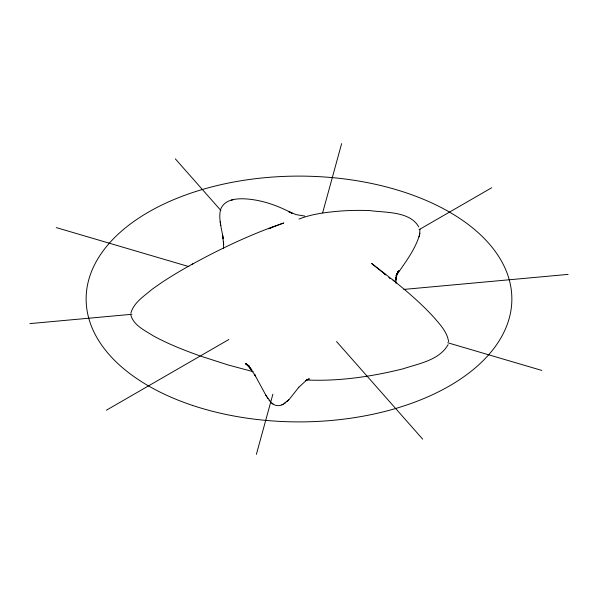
<?xml version="1.0" encoding="UTF-8"?>
<svg xmlns="http://www.w3.org/2000/svg" width="598" height="598" viewBox="0 0 598 598"><rect width="100%" height="100%" fill="white"/><g stroke="black" fill="none" stroke-linecap="round" stroke-linejoin="round"><path stroke-width="0.9" d="M223.585 248.648L223.443 241.368L223.637 244.604L222.606 235.291L223.144 238.811C222 229.4 218.464 219.959 220.341 210.444M419.639 234.349L419.931 229.116M130.857 313.24C133.616 302.767 143.714 296.406 151.496 289.783C164.562 280.043 178.623 271.731 192.87 263.853M396.369 275.394C404.988 262.858 414.646 250.405 419.303 235.717M419.019 236.868L419.916 233.183M256.378 454.36L272.882 394.194M322.651 212.783L341.622 143.64M397.506 272.92L395.891 278.406L396.601 275.117L395.809 280.133L395.973 278.033L396.026 283.347M448.126 344.62C439.231 360.347 418.832 363.547 402.962 368.839C371.844 376.576 339.679 381.352 307.566 380.044L307.133 380.014M220.565 209.517C224.818 198.162 239.178 198.162 249.306 199.201C264.353 200.816 278.81 206.101 292.078 213.239L288.348 211.438L296.182 214.637L304.778 216.057M396.377 275.685L397.917 271.918M396.78 274.699L398.126 271.731L396.19 275.715M396.115 275.872L398.829 270.715L396.205 275.416M396.855 274.295L398.761 271.171L396.848 274.19M298.836 387.25L289.245 399.382L283.041 404.33M298.813 387.257L306.654 380.074L305.578 380.702L309.39 378.818L306.408 379.693L307.544 379.483M286.943 401.617L288.774 399.875M284.499 403.478L285.799 402.536M106.347 410.228L228.87 339.492M419.108 229.654L491.653 187.772M191.891 264.398C221.357 248.252 251.878 233.825 283.714 222.987L269.773 228.294M273.458 404.338L271.41 402.805C274.153 405.608 278.586 406.595 282.114 404.764M281.808 404.913L283.325 404.196M268.644 228.84L272.516 227.15M299 219.055C311.902 213.942 325.843 212.365 339.567 211.116A576.382 332.772 -60 0 1 369.9 210.601C385.546 212.746 410.026 211.154 418.787 226.956M231.329 200.128L233.34 199.635M29.9 323.608L131.971 314.271M403.859 289.41L568.1 274.392M306.587 379.655L307.454 379.633M253.26 371.687L228.01 364.93L200.689 356.124M56.242 227.584L188.819 266.588M447.7 342.744L541.758 370.416M199.53 355.72C183.75 350.092 168.09 343.932 153.365 335.889C145.015 330.507 133.847 325.596 130.865 315.243M249.366 366.163L245.3 363.457L249.037 366.245L245.823 363.704L248.925 366.469L246.025 363.726L251.825 370.117L247.774 365.139L251.825 370.117M393.073 280.126C407.365 291.645 421.366 303.657 433.782 317.209C439.919 324.422 447.282 331.957 448.605 341.742M394.396 281.172L371.59 263.441L385.747 274.863L382.817 272.307L384.753 274.026M388.894 277.442L390.06 278.653M249.194 366.873L255.555 376.052L254.509 374.281L265.826 395.173L270.707 402.013M269.04 400.152L269.788 400.996M175.311 158.844L220.849 210.444M336.539 341.533L422.689 439.156M265.826 395.173L266.611 396.452M267.074 397.207L267.829 398.432M220.214 221.694L220.393 222.867M220.617 224.28L220.797 225.446M223.51 242.444L223.637 244.604M192.571 405.429A212.858 122.889 0 0 0 511.858 299A212.858 122.889 0 0 0 192.571 192.571A212.858 122.889 0 0 0 192.571 405.429"/></g></svg>
